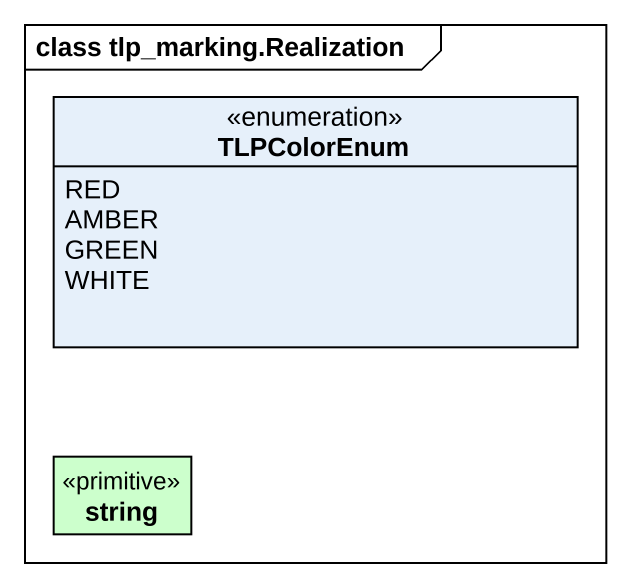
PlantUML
@startuml
mainframe class tlp_marking.Realization
hide circle
hide empty members
enum TLPColorEnum {
  RED
  AMBER
  GREEN
  WHITE
}
class string <<primitive>> #CCFFCC
@enduml
